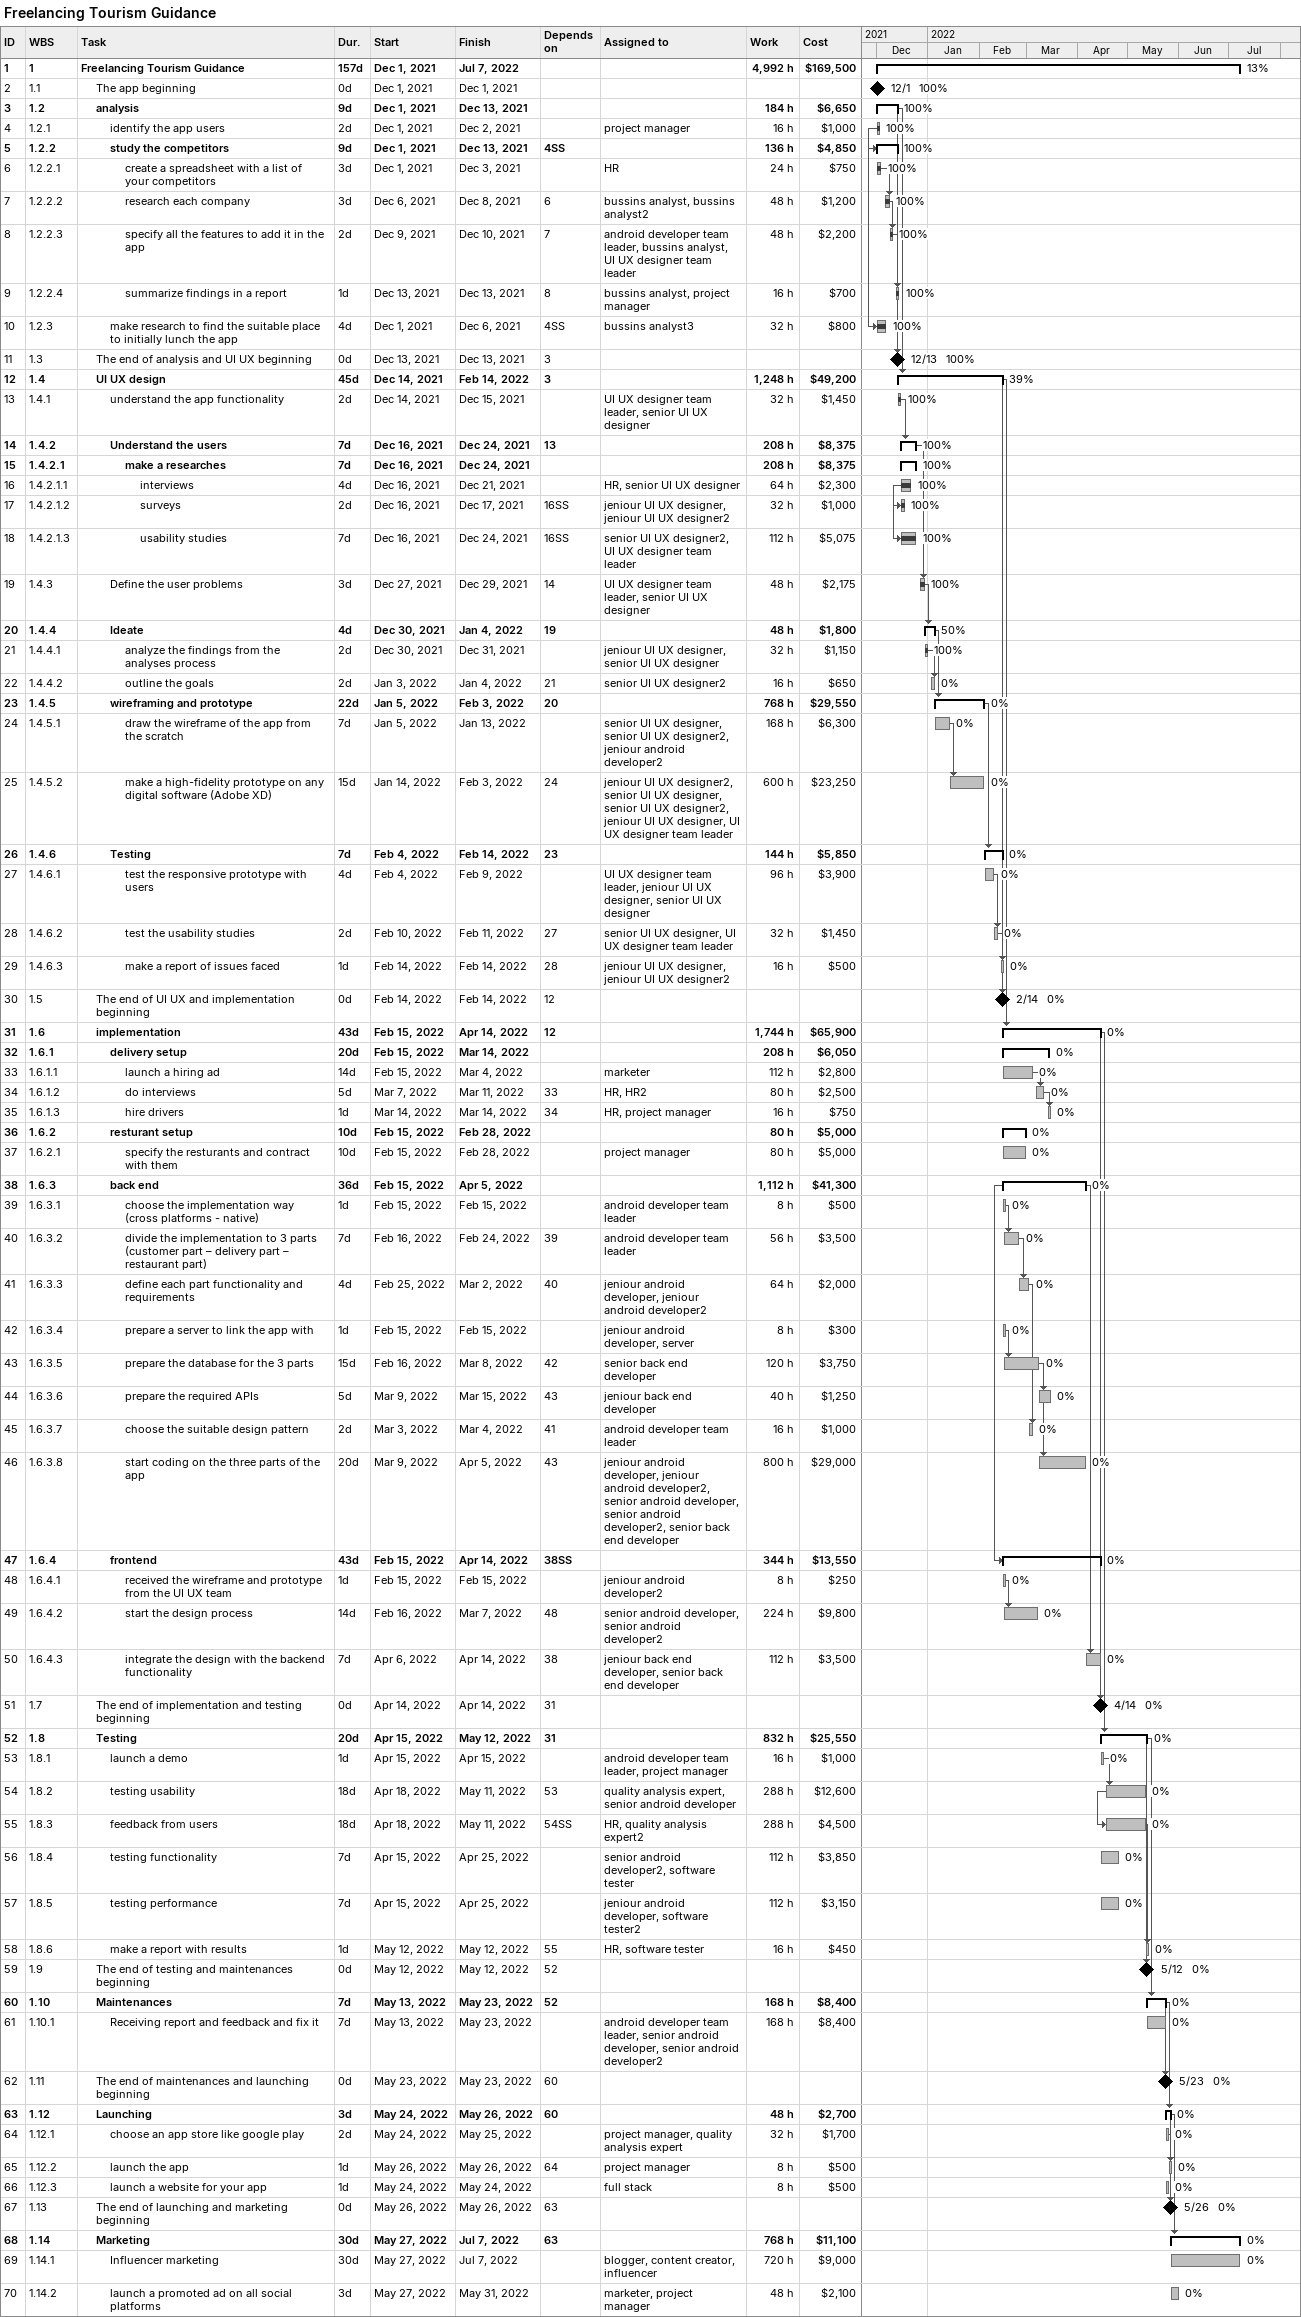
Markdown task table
Freelancing Tourism Guidance

| ID | WBS | Task | Duration | Start | Finish | Predecessors | Resources | % complete | Work (h) | Cost ($) |
|---|---|---|---|---|---|---|---|---|---|---|
| 1 | 1 | **Freelancing Tourism Guidance** | 157d | 2021-12-01 | 2022-07-07 |  |  | 13 | 4992 | 169500 |
| 2 | 1.1 | The app beginning | 0d | 2021-12-01 | 2021-12-01 |  |  | 100 |  |  |
| 3 | 1.2 | **analysis** | 9d | 2021-12-01 | 2021-12-13 |  |  | 100 | 184 | 6650 |
| 4 | 1.2.1 | identify the app users | 2d | 2021-12-01 | 2021-12-02 |  | project manager | 100 | 16 | 1000 |
| 5 | 1.2.2 | **study the competitors** | 9d | 2021-12-01 | 2021-12-13 | 4SS |  | 100 | 136 | 4850 |
| 6 | 1.2.2.1 | create a spreadsheet with a list of your competitors | 3d | 2021-12-01 | 2021-12-03 |  | HR | 100 | 24 | 750 |
| 7 | 1.2.2.2 | research each company | 3d | 2021-12-06 | 2021-12-08 | 6 | bussins analyst, bussins analyst2 | 100 | 48 | 1200 |
| 8 | 1.2.2.3 | specify all the features to add it in the app | 2d | 2021-12-09 | 2021-12-10 | 7 | android developer team leader, bussins analyst, UI UX designer team leader | 100 | 48 | 2200 |
| 9 | 1.2.2.4 | summarize findings in a report | 1d | 2021-12-13 | 2021-12-13 | 8 | bussins analyst, project manager | 100 | 16 | 700 |
| 10 | 1.2.3 | make research to find the suitable place to initially lunch the app | 4d | 2021-12-01 | 2021-12-06 | 4SS | bussins analyst3 | 100 | 32 | 800 |
| 11 | 1.3 | The end of analysis and UI UX beginning | 0d | 2021-12-13 | 2021-12-13 | 3 |  | 100 |  |  |
| 12 | 1.4 | **UI UX design** | 45d | 2021-12-14 | 2022-02-14 | 3 |  | 39 | 1248 | 49200 |
| 13 | 1.4.1 | understand the app functionality | 2d | 2021-12-14 | 2021-12-15 |  | UI UX designer team leader, senior UI UX designer | 100 | 32 | 1450 |
| 14 | 1.4.2 | **Understand the users** | 7d | 2021-12-16 | 2021-12-24 | 13 |  | 100 | 208 | 8375 |
| 15 | 1.4.2.1 | **make a researches** | 7d | 2021-12-16 | 2021-12-24 |  |  | 100 | 208 | 8375 |
| 16 | 1.4.2.1.1 | interviews | 4d | 2021-12-16 | 2021-12-21 |  | HR, senior UI UX designer | 100 | 64 | 2300 |
| 17 | 1.4.2.1.2 | surveys | 2d | 2021-12-16 | 2021-12-17 | 16SS | jeniour UI UX designer, jeniour UI UX designer2 | 100 | 32 | 1000 |
| 18 | 1.4.2.1.3 | usability studies | 7d | 2021-12-16 | 2021-12-24 | 16SS | senior UI UX designer2, UI UX designer team leader | 100 | 112 | 5075 |
| 19 | 1.4.3 | Define the user problems | 3d | 2021-12-27 | 2021-12-29 | 14 | UI UX designer team leader, senior UI UX designer | 100 | 48 | 2175 |
| 20 | 1.4.4 | **Ideate** | 4d | 2021-12-30 | 2022-01-04 | 19 |  | 50 | 48 | 1800 |
| 21 | 1.4.4.1 | analyze the findings from the analyses process | 2d | 2021-12-30 | 2021-12-31 |  | jeniour UI UX designer, senior UI UX designer | 100 | 32 | 1150 |
| 22 | 1.4.4.2 | outline the goals | 2d | 2022-01-03 | 2022-01-04 | 21 | senior UI UX designer2 | 0 | 16 | 650 |
| 23 | 1.4.5 | **wireframing and prototype** | 22d | 2022-01-05 | 2022-02-03 | 20 |  | 0 | 768 | 29550 |
| 24 | 1.4.5.1 | draw the wireframe of the app from the scratch | 7d | 2022-01-05 | 2022-01-13 |  | senior UI UX designer, senior UI UX designer2, jeniour android developer2 | 0 | 168 | 6300 |
| 25 | 1.4.5.2 | make a high-fidelity prototype on any digital software (Adobe XD) | 15d | 2022-01-14 | 2022-02-03 | 24 | jeniour UI UX designer2, senior UI UX designer, senior UI UX designer2, jeniour UI UX designer, UI UX designer team leader | 0 | 600 | 23250 |
| 26 | 1.4.6 | **Testing** | 7d | 2022-02-04 | 2022-02-14 | 23 |  | 0 | 144 | 5850 |
| 27 | 1.4.6.1 | test the responsive prototype with users | 4d | 2022-02-04 | 2022-02-09 |  | UI UX designer team leader, jeniour UI UX designer, senior UI UX designer | 0 | 96 | 3900 |
| 28 | 1.4.6.2 | test the usability studies | 2d | 2022-02-10 | 2022-02-11 | 27 | senior UI UX designer, UI UX designer team leader | 0 | 32 | 1450 |
| 29 | 1.4.6.3 | make a report of issues faced | 1d | 2022-02-14 | 2022-02-14 | 28 | jeniour UI UX designer, jeniour UI UX designer2 | 0 | 16 | 500 |
| 30 | 1.5 | The end of UI UX and implementation beginning | 0d | 2022-02-14 | 2022-02-14 | 12 |  | 0 |  |  |
| 31 | 1.6 | **implementation** | 43d | 2022-02-15 | 2022-04-14 | 12 |  | 0 | 1744 | 65900 |
| 32 | 1.6.1 | **delivery setup** | 20d | 2022-02-15 | 2022-03-14 |  |  | 0 | 208 | 6050 |
| 33 | 1.6.1.1 | launch a hiring ad | 14d | 2022-02-15 | 2022-03-04 |  | marketer | 0 | 112 | 2800 |
| 34 | 1.6.1.2 | do interviews | 5d | 2022-03-07 | 2022-03-11 | 33 | HR, HR2 | 0 | 80 | 2500 |
| 35 | 1.6.1.3 | hire drivers | 1d | 2022-03-14 | 2022-03-14 | 34 | HR, project manager | 0 | 16 | 750 |
| 36 | 1.6.2 | **resturant setup** | 10d | 2022-02-15 | 2022-02-28 |  |  | 0 | 80 | 5000 |
| 37 | 1.6.2.1 | specify the resturants and contract with them | 10d | 2022-02-15 | 2022-02-28 |  | project manager | 0 | 80 | 5000 |
| 38 | 1.6.3 | **back end** | 36d | 2022-02-15 | 2022-04-05 |  |  | 0 | 1112 | 41300 |
| 39 | 1.6.3.1 | choose the implementation way (cross platforms - native) | 1d | 2022-02-15 | 2022-02-15 |  | android developer team leader | 0 | 8 | 500 |
| 40 | 1.6.3.2 | divide the implementation to 3 parts (customer part – delivery part – restaurant part) | 7d | 2022-02-16 | 2022-02-24 | 39 | android developer team leader | 0 | 56 | 3500 |
| 41 | 1.6.3.3 | define each part functionality and requirements | 4d | 2022-02-25 | 2022-03-02 | 40 | jeniour android developer, jeniour android developer2 | 0 | 64 | 2000 |
| 42 | 1.6.3.4 | prepare a server to link the app with | 1d | 2022-02-15 | 2022-02-15 |  | jeniour android developer, server | 0 | 8 | 300 |
| 43 | 1.6.3.5 | prepare the database for the 3 parts | 15d | 2022-02-16 | 2022-03-08 | 42 | senior back end developer | 0 | 120 | 3750 |
| 44 | 1.6.3.6 | prepare the required APIs | 5d | 2022-03-09 | 2022-03-15 | 43 | jeniour back end developer | 0 | 40 | 1250 |
| 45 | 1.6.3.7 | choose the suitable design pattern | 2d | 2022-03-03 | 2022-03-04 | 41 | android developer team leader | 0 | 16 | 1000 |
| 46 | 1.6.3.8 | start coding on the three parts of the app | 20d | 2022-03-09 | 2022-04-05 | 43 | jeniour android developer, jeniour android developer2, senior android developer, senior android developer2, senior back end developer | 0 | 800 | 29000 |
| 47 | 1.6.4 | **frontend** | 43d | 2022-02-15 | 2022-04-14 | 38SS |  | 0 | 344 | 13550 |
| 48 | 1.6.4.1 | received the wireframe and prototype from the UI UX team | 1d | 2022-02-15 | 2022-02-15 |  | jeniour android developer2 | 0 | 8 | 250 |
| 49 | 1.6.4.2 | start the design process | 14d | 2022-02-16 | 2022-03-07 | 48 | senior android developer, senior android developer2 | 0 | 224 | 9800 |
| 50 | 1.6.4.3 | integrate the design with the backend functionality | 7d | 2022-04-06 | 2022-04-14 | 38 | jeniour back end developer, senior back end developer | 0 | 112 | 3500 |
| 51 | 1.7 | The end of implementation and testing beginning | 0d | 2022-04-14 | 2022-04-14 | 31 |  | 0 |  |  |
| 52 | 1.8 | **Testing** | 20d | 2022-04-15 | 2022-05-12 | 31 |  | 0 | 832 | 25550 |
| 53 | 1.8.1 | launch a demo | 1d | 2022-04-15 | 2022-04-15 |  | android developer team leader, project manager | 0 | 16 | 1000 |
| 54 | 1.8.2 | testing usability | 18d | 2022-04-18 | 2022-05-11 | 53 | quality analysis expert, senior android developer | 0 | 288 | 12600 |
| 55 | 1.8.3 | feedback from users | 18d | 2022-04-18 | 2022-05-11 | 54SS | HR, quality analysis expert2 | 0 | 288 | 4500 |
| 56 | 1.8.4 | testing functionality | 7d | 2022-04-15 | 2022-04-25 |  | senior android developer2, software tester | 0 | 112 | 3850 |
| 57 | 1.8.5 | testing performance | 7d | 2022-04-15 | 2022-04-25 |  | jeniour android developer, software tester2 | 0 | 112 | 3150 |
| 58 | 1.8.6 | make a report with results | 1d | 2022-05-12 | 2022-05-12 | 55 | HR, software tester | 0 | 16 | 450 |
| 59 | 1.9 | The end of testing and maintenances beginning | 0d | 2022-05-12 | 2022-05-12 | 52 |  | 0 |  |  |
| 60 | 1.10 | **Maintenances** | 7d | 2022-05-13 | 2022-05-23 | 52 |  | 0 | 168 | 8400 |
| 61 | 1.10.1 | Receiving report and feedback and fix it | 7d | 2022-05-13 | 2022-05-23 |  | android developer team leader, senior android developer, senior android developer2 | 0 | 168 | 8400 |
| 62 | 1.11 | The end of maintenances and launching beginning | 0d | 2022-05-23 | 2022-05-23 | 60 |  | 0 |  |  |
| 63 | 1.12 | **Launching** | 3d | 2022-05-24 | 2022-05-26 | 60 |  | 0 | 48 | 2700 |
| 64 | 1.12.1 | choose an app store like google play | 2d | 2022-05-24 | 2022-05-25 |  | project manager, quality analysis expert | 0 | 32 | 1700 |
| 65 | 1.12.2 | launch the app | 1d | 2022-05-26 | 2022-05-26 | 64 | project manager | 0 | 8 | 500 |
| 66 | 1.12.3 | launch a website for your app | 1d | 2022-05-24 | 2022-05-24 |  | full stack | 0 | 8 | 500 |
| 67 | 1.13 | The end of launching and marketing beginning | 0d | 2022-05-26 | 2022-05-26 | 63 |  | 0 |  |  |
| 68 | 1.14 | **Marketing** | 30d | 2022-05-27 | 2022-07-07 | 63 |  | 0 | 768 | 11100 |
| 69 | 1.14.1 | Influencer marketing | 30d | 2022-05-27 | 2022-07-07 |  | blogger, content creator, influencer | 0 | 720 | 9000 |
| 70 | 1.14.2 | launch a promoted ad on all social platforms | 3d | 2022-05-27 | 2022-05-31 |  | marketer, project manager | 0 | 48 | 2100 |
